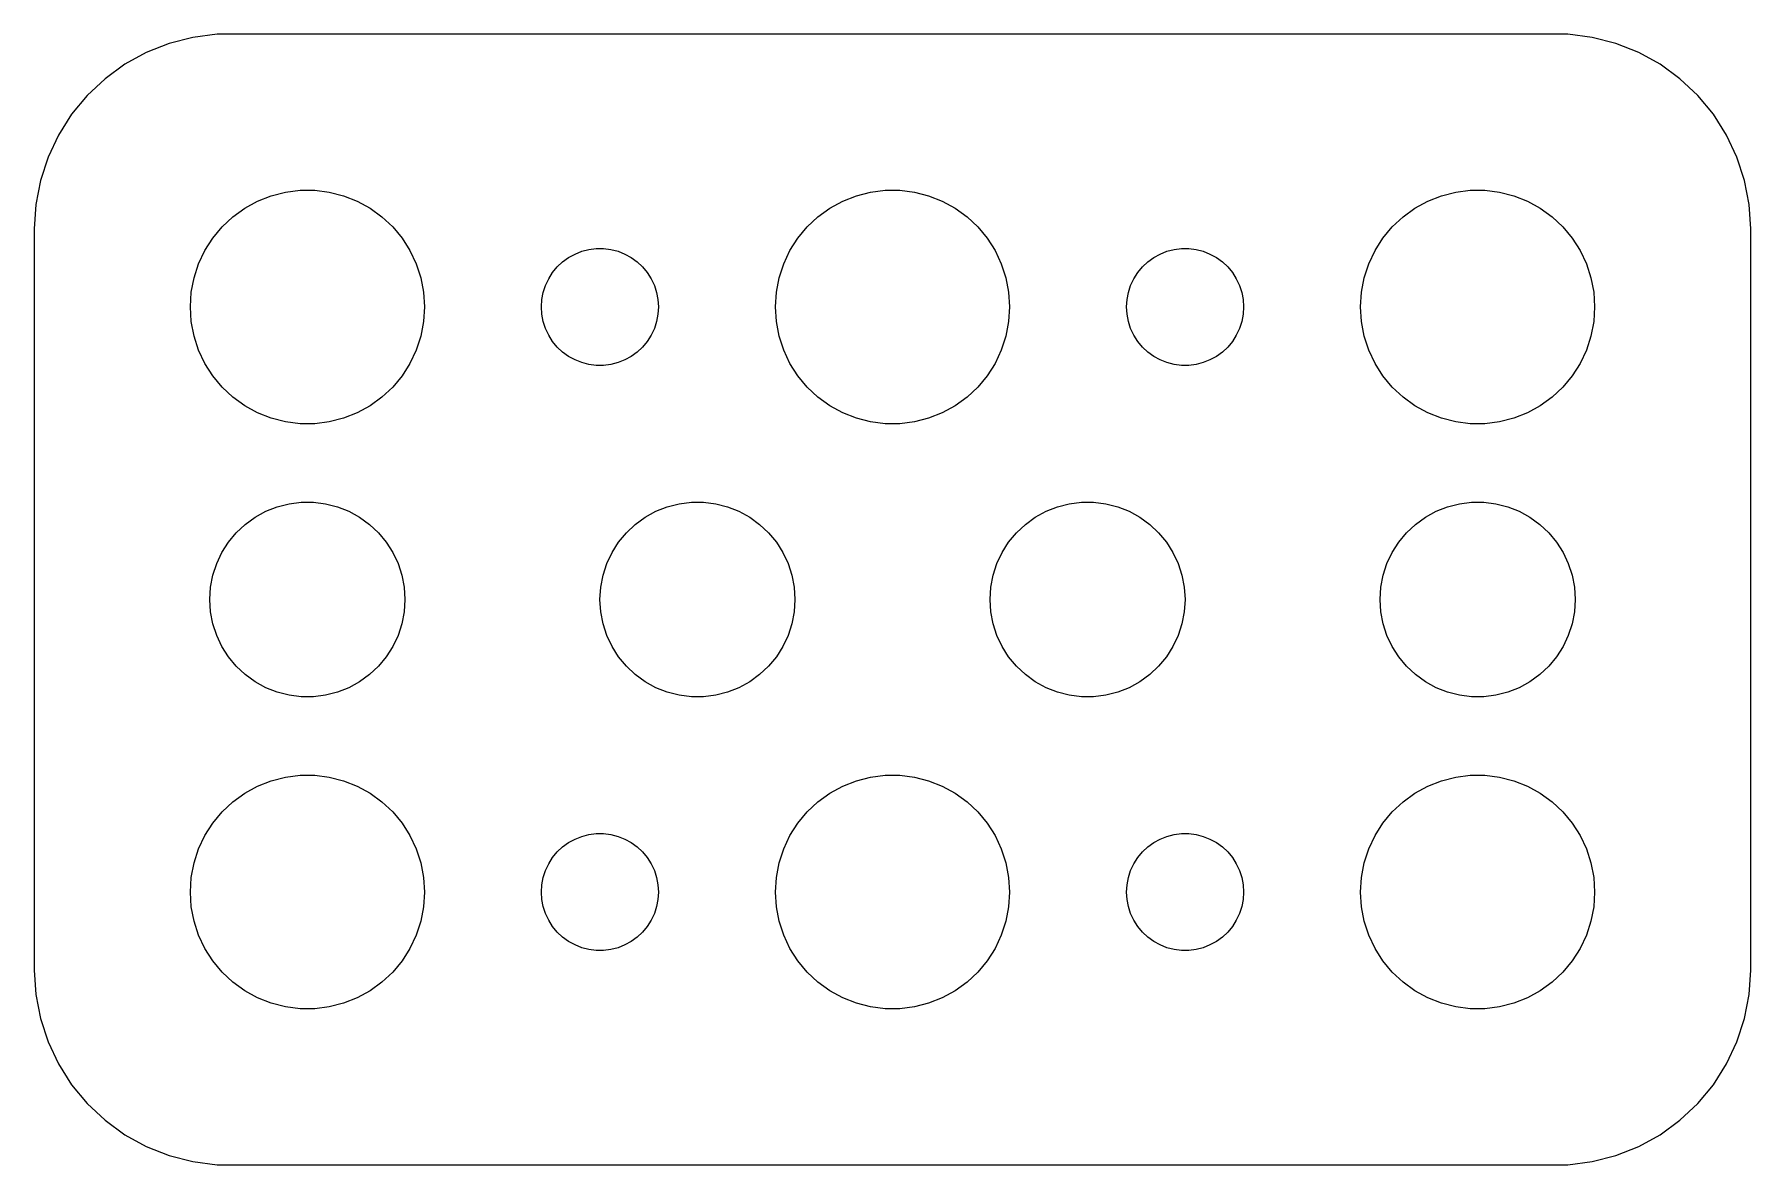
# Model space of a CAD drawing. Header units: metres. Extents: x -22 to 22, y 24.5 to 53.5.
import ezdxf

# ---------------------------------------------------------------- set-up
doc = ezdxf.new("R2010")
doc.units = ezdxf.units.M

msp = doc.modelspace()

# ---------------------------------------------------------------- linework, layer by layer
for p, q in [((-18.5451, 53.2553), (-19.1289, 53.0241)), ((-17.9369, 53.4114), (-18.5451, 53.2553)), ((-17.3139, 53.4901), (-17.9369, 53.4114)), ((17.3139, 53.4901), (-17.3139, 53.4901)), ((17.9369, 53.4114), (17.3139, 53.4901)), ((18.5451, 53.2553), (17.9369, 53.4114)), ((19.1289, 53.0241), (18.5451, 53.2553)), ((-19.1289, 53.0241), (-19.6791, 52.7216)), ((19.6791, 52.7216), (19.1289, 53.0241)), ((-19.6791, 52.7216), (-20.1871, 52.3526)), ((20.1871, 52.3526), (19.6791, 52.7216)), ((-20.6448, 51.9227), (-21.0451, 51.4389)), ((-20.1871, 52.3526), (-20.6448, 51.9227)), ((20.6448, 51.9227), (20.1871, 52.3526)), ((21.0451, 51.4389), (20.6448, 51.9227)), ((-21.0451, 51.4389), (-21.3815, 50.9088)), ((21.3815, 50.9088), (21.0451, 51.4389)), ((-21.3815, 50.9088), (-21.6489, 50.3406)), ((21.6489, 50.3406), (21.3815, 50.9088)), ((-21.6489, 50.3406), (-21.8429, 49.7434)), ((21.8429, 49.7434), (21.6489, 50.3406)), ((-21.8429, 49.7434), (-21.9606, 49.1267)), ((21.9606, 49.1267), (21.8429, 49.7434)), ((-16.2773, 49.2145), (-15.927, 49.3532)), ((-15.927, 49.3532), (-15.5621, 49.4469)), ((-15.5621, 49.4469), (-15.1884, 49.4941)), ((-15.1884, 49.4941), (-14.8116, 49.4941)), ((-14.8116, 49.4941), (-14.4379, 49.4469)), ((-14.4379, 49.4469), (-14.0729, 49.3532)), ((-14.0729, 49.3532), (-13.7227, 49.2145)), ((-1.27733, 49.2145), (-0.92705, 49.3532)), ((-0.92705, 49.3532), (-0.56213, 49.4469)), ((-0.56213, 49.4469), (-0.18837, 49.4941)), ((-0.18837, 49.4941), (0.18837, 49.4941)), ((0.18837, 49.4941), (0.56213, 49.4469)), ((0.56213, 49.4469), (0.92705, 49.3532)), ((0.92705, 49.3532), (1.27733, 49.2145)), ((13.7227, 49.2145), (14.0729, 49.3532)), ((14.0729, 49.3532), (14.4379, 49.4469)), ((14.4379, 49.4469), (14.8116, 49.4941)), ((14.8116, 49.4941), (15.1884, 49.4941)), ((15.1884, 49.4941), (15.5621, 49.4469)), ((15.5621, 49.4469), (15.927, 49.3532)), ((15.927, 49.3532), (16.2773, 49.2145)), ((-21.9606, 49.1267), (-22, 48.5)), ((-16.9123, 48.8115), (-16.6075, 49.033)), ((-16.6075, 49.033), (-16.2773, 49.2145)), ((-13.7227, 49.2145), (-13.3925, 49.033)), ((-13.3925, 49.033), (-13.0877, 48.8115)), ((-1.91226, 48.8115), (-1.60747, 49.033)), ((-1.60747, 49.033), (-1.27733, 49.2145)), ((1.27733, 49.2145), (1.60747, 49.033)), ((1.60747, 49.033), (1.91226, 48.8115)), ((13.0877, 48.8115), (13.3925, 49.033)), ((13.3925, 49.033), (13.7227, 49.2145)), ((16.2773, 49.2145), (16.6075, 49.033)), ((16.6075, 49.033), (16.9123, 48.8115)), ((22, 48.5), (21.9606, 49.1267)), ((-22, 48.5), (-22, 29.5)), ((-17.427, 48.2634), (-17.1869, 48.5536)), ((-17.1869, 48.5536), (-16.9123, 48.8115)), ((-13.0877, 48.8115), (-12.8131, 48.5536)), ((-12.8131, 48.5536), (-12.5729, 48.2634)), ((-2.42705, 48.2634), (-2.1869, 48.5536)), ((-2.1869, 48.5536), (-1.91226, 48.8115)), ((1.91226, 48.8115), (2.1869, 48.5536)), ((2.1869, 48.5536), (2.42705, 48.2634)), ((12.5729, 48.2634), (12.8131, 48.5536)), ((12.8131, 48.5536), (13.0877, 48.8115)), ((16.9123, 48.8115), (17.1869, 48.5536)), ((17.1869, 48.5536), (17.427, 48.2634)), ((22, 29.5), (22, 48.5)), ((-17.6289, 47.9453), (-17.427, 48.2634)), ((-12.5729, 48.2634), (-12.3711, 47.9453)), ((-7.96352, 47.9266), (-7.78107, 47.9734)), ((-7.78107, 47.9734), (-7.59418, 47.997)), ((-7.59418, 47.997), (-7.40581, 47.997)), ((-7.40581, 47.997), (-7.21892, 47.9734)), ((-7.21892, 47.9734), (-7.03647, 47.9266)), ((-2.62891, 47.9453), (-2.42705, 48.2634)), ((2.42705, 48.2634), (2.62891, 47.9453)), ((7.03647, 47.9266), (7.21892, 47.9734)), ((7.21892, 47.9734), (7.40581, 47.997)), ((7.40581, 47.997), (7.59418, 47.997)), ((7.59418, 47.997), (7.78107, 47.9734)), ((7.78107, 47.9734), (7.96352, 47.9266)), ((12.3711, 47.9453), (12.5729, 48.2634)), ((17.427, 48.2634), (17.6289, 47.9453)), ((-17.9057, 47.2461), (-17.7893, 47.6044)), ((-17.7893, 47.6044), (-17.6289, 47.9453)), ((-12.3711, 47.9453), (-12.2107, 47.6044)), ((-12.2107, 47.6044), (-12.0942, 47.2461)), ((-8.71352, 47.3817), (-8.59344, 47.5268)), ((-8.59344, 47.5268), (-8.45613, 47.6558)), ((-8.45613, 47.6558), (-8.30373, 47.7665)), ((-8.30373, 47.7665), (-8.13866, 47.8572)), ((-8.13866, 47.8572), (-7.96352, 47.9266)), ((-7.03647, 47.9266), (-6.86133, 47.8572)), ((-6.86133, 47.8572), (-6.69626, 47.7665)), ((-6.69626, 47.7665), (-6.54385, 47.6558)), ((-6.54385, 47.6558), (-6.40654, 47.5268)), ((-6.40654, 47.5268), (-6.28647, 47.3817)), ((-2.90575, 47.2461), (-2.78932, 47.6044)), ((-2.78932, 47.6044), (-2.62891, 47.9453)), ((2.62891, 47.9453), (2.78932, 47.6044)), ((2.78932, 47.6044), (2.90575, 47.2461)), ((6.28647, 47.3817), (6.40654, 47.5268)), ((6.40654, 47.5268), (6.54385, 47.6558)), ((6.54385, 47.6558), (6.69626, 47.7665)), ((6.69626, 47.7665), (6.86133, 47.8572)), ((6.86133, 47.8572), (7.03647, 47.9266)), ((7.96352, 47.9266), (8.13866, 47.8572)), ((8.13866, 47.8572), (8.30373, 47.7665)), ((8.30373, 47.7665), (8.45613, 47.6558)), ((8.45613, 47.6558), (8.59344, 47.5268)), ((8.59344, 47.5268), (8.71352, 47.3817)), ((12.0942, 47.2461), (12.2107, 47.6044)), ((12.2107, 47.6044), (12.3711, 47.9453)), ((17.6289, 47.9453), (17.7893, 47.6044)), ((17.7893, 47.6044), (17.9057, 47.2461)), ((-17.9763, 46.876), (-17.9057, 47.2461)), ((-12.0942, 47.2461), (-12.0237, 46.876)), ((-8.89465, 47.0522), (-8.81445, 47.2226)), ((-8.81445, 47.2226), (-8.71352, 47.3817)), ((-6.28647, 47.3817), (-6.18553, 47.2226)), ((-6.18553, 47.2226), (-6.10533, 47.0522)), ((-2.97633, 46.876), (-2.90575, 47.2461)), ((2.90575, 47.2461), (2.97633, 46.876)), ((6.10533, 47.0522), (6.18553, 47.2226)), ((6.18553, 47.2226), (6.28647, 47.3817)), ((8.71352, 47.3817), (8.81445, 47.2226)), ((8.81445, 47.2226), (8.89465, 47.0522)), ((12.0237, 46.876), (12.0942, 47.2461)), ((17.9057, 47.2461), (17.9763, 46.876)), ((-18, 46.5), (-17.9763, 46.876)), ((-12.0237, 46.876), (-12, 46.5)), ((-9, 46.5), (-8.98816, 46.688)), ((-8.98816, 46.688), (-8.95287, 46.873)), ((-8.95287, 46.873), (-8.89465, 47.0522)), ((-6.10533, 47.0522), (-6.04712, 46.873)), ((-6.04712, 46.873), (-6.01183, 46.688)), ((-6.01183, 46.688), (-6, 46.5)), ((-3, 46.5), (-2.97633, 46.876)), ((2.97633, 46.876), (3, 46.5)), ((6, 46.5), (6.01183, 46.688)), ((6.01183, 46.688), (6.04712, 46.873)), ((6.04712, 46.873), (6.10533, 47.0522)), ((8.89465, 47.0522), (8.95287, 46.873)), ((8.95287, 46.873), (8.98816, 46.688)), ((8.98816, 46.688), (9, 46.5)), ((12, 46.5), (12.0237, 46.876)), ((17.9763, 46.876), (18, 46.5)), ((-17.9763, 46.124), (-18, 46.5)), ((-12, 46.5), (-12.0237, 46.124)), ((-8.98816, 46.312), (-9, 46.5)), ((-8.95287, 46.127), (-8.98816, 46.312)), ((-6.01183, 46.312), (-6.04712, 46.127)), ((-6, 46.5), (-6.01183, 46.312)), ((-2.97633, 46.124), (-3, 46.5)), ((3, 46.5), (2.97633, 46.124)), ((6.01183, 46.312), (6, 46.5)), ((6.04712, 46.127), (6.01183, 46.312)), ((8.98816, 46.312), (8.95287, 46.127)), ((9, 46.5), (8.98816, 46.312)), ((12.0237, 46.124), (12, 46.5)), ((18, 46.5), (17.9763, 46.124)), ((-17.9057, 45.7539), (-17.9763, 46.124)), ((-12.0237, 46.124), (-12.0942, 45.7539)), ((-8.89465, 45.9478), (-8.95287, 46.127)), ((-8.81445, 45.7774), (-8.89465, 45.9478)), ((-8.71352, 45.6183), (-8.81445, 45.7774)), ((-6.18553, 45.7774), (-6.28647, 45.6183)), ((-6.10533, 45.9478), (-6.18553, 45.7774)), ((-6.04712, 46.127), (-6.10533, 45.9478)), ((-2.90575, 45.7539), (-2.97633, 46.124)), ((2.97633, 46.124), (2.90575, 45.7539)), ((6.10533, 45.9478), (6.04712, 46.127)), ((6.18553, 45.7774), (6.10533, 45.9478)), ((6.28647, 45.6183), (6.18553, 45.7774)), ((8.81445, 45.7774), (8.71352, 45.6183)), ((8.89465, 45.9478), (8.81445, 45.7774)), ((8.95287, 46.127), (8.89465, 45.9478)), ((12.0942, 45.7539), (12.0237, 46.124)), ((17.9763, 46.124), (17.9057, 45.7539)), ((-17.7893, 45.3956), (-17.9057, 45.7539)), ((-17.6289, 45.0547), (-17.7893, 45.3956)), ((-12.2107, 45.3956), (-12.3711, 45.0547)), ((-12.0942, 45.7539), (-12.2107, 45.3956)), ((-8.59344, 45.4732), (-8.71352, 45.6183)), ((-8.45613, 45.3442), (-8.59344, 45.4732)), ((-8.30373, 45.2335), (-8.45613, 45.3442)), ((-6.54385, 45.3442), (-6.69626, 45.2335)), ((-6.40654, 45.4732), (-6.54385, 45.3442)), ((-6.28647, 45.6183), (-6.40654, 45.4732)), ((-2.78932, 45.3956), (-2.90575, 45.7539)), ((-2.62891, 45.0547), (-2.78932, 45.3956)), ((2.78932, 45.3956), (2.62891, 45.0547)), ((2.90575, 45.7539), (2.78932, 45.3956)), ((6.40654, 45.4732), (6.28647, 45.6183)), ((6.54385, 45.3442), (6.40654, 45.4732)), ((6.69626, 45.2335), (6.54385, 45.3442)), ((8.45613, 45.3442), (8.30373, 45.2335)), ((8.59344, 45.4732), (8.45613, 45.3442)), ((8.71352, 45.6183), (8.59344, 45.4732)), ((12.2107, 45.3956), (12.0942, 45.7539)), ((12.3711, 45.0547), (12.2107, 45.3956)), ((17.7893, 45.3956), (17.6289, 45.0547)), ((17.9057, 45.7539), (17.7893, 45.3956)), ((-17.427, 44.7366), (-17.6289, 45.0547)), ((-12.3711, 45.0547), (-12.5729, 44.7366)), ((-8.13866, 45.1427), (-8.30373, 45.2335)), ((-7.96352, 45.0734), (-8.13866, 45.1427)), ((-7.78107, 45.0266), (-7.96352, 45.0734)), ((-7.59418, 45.0029), (-7.78107, 45.0266)), ((-7.40581, 45.0029), (-7.59418, 45.0029)), ((-7.21892, 45.0266), (-7.40581, 45.0029)), ((-7.03647, 45.0734), (-7.21892, 45.0266)), ((-6.86133, 45.1427), (-7.03647, 45.0734)), ((-6.69626, 45.2335), (-6.86133, 45.1427)), ((-2.42705, 44.7366), (-2.62891, 45.0547)), ((2.62891, 45.0547), (2.42705, 44.7366)), ((6.86133, 45.1427), (6.69626, 45.2335)), ((7.03647, 45.0734), (6.86133, 45.1427)), ((7.21892, 45.0266), (7.03647, 45.0734)), ((7.40581, 45.0029), (7.21892, 45.0266)), ((7.59418, 45.0029), (7.40581, 45.0029)), ((7.78107, 45.0266), (7.59418, 45.0029)), ((7.96352, 45.0734), (7.78107, 45.0266)), ((8.13866, 45.1427), (7.96352, 45.0734)), ((8.30373, 45.2335), (8.13866, 45.1427)), ((12.5729, 44.7366), (12.3711, 45.0547)), ((17.6289, 45.0547), (17.427, 44.7366)), ((-17.1869, 44.4464), (-17.427, 44.7366)), ((-16.9123, 44.1884), (-17.1869, 44.4464)), ((-12.8131, 44.4464), (-13.0877, 44.1884)), ((-12.5729, 44.7366), (-12.8131, 44.4464)), ((-2.1869, 44.4464), (-2.42705, 44.7366)), ((-1.91226, 44.1884), (-2.1869, 44.4464)), ((2.1869, 44.4464), (1.91226, 44.1884)), ((2.42705, 44.7366), (2.1869, 44.4464)), ((12.8131, 44.4464), (12.5729, 44.7366)), ((13.0877, 44.1884), (12.8131, 44.4464)), ((17.1869, 44.4464), (16.9123, 44.1884)), ((17.427, 44.7366), (17.1869, 44.4464)), ((-16.6075, 43.967), (-16.9123, 44.1884)), ((-13.0877, 44.1884), (-13.3925, 43.967)), ((-1.60747, 43.967), (-1.91226, 44.1884)), ((1.91226, 44.1884), (1.60747, 43.967)), ((13.3925, 43.967), (13.0877, 44.1884)), ((16.9123, 44.1884), (16.6075, 43.967)), ((-16.2773, 43.7855), (-16.6075, 43.967)), ((-15.927, 43.6468), (-16.2773, 43.7855)), ((-15.5621, 43.5531), (-15.927, 43.6468)), ((-14.0729, 43.6468), (-14.4379, 43.5531)), ((-13.7227, 43.7855), (-14.0729, 43.6468)), ((-13.3925, 43.967), (-13.7227, 43.7855)), ((-1.27733, 43.7855), (-1.60747, 43.967)), ((-0.92705, 43.6468), (-1.27733, 43.7855)), ((-0.56213, 43.5531), (-0.92705, 43.6468)), ((0.92705, 43.6468), (0.56213, 43.5531)), ((1.27733, 43.7855), (0.92705, 43.6468)), ((1.60747, 43.967), (1.27733, 43.7855)), ((13.7227, 43.7855), (13.3925, 43.967)), ((14.0729, 43.6468), (13.7227, 43.7855)), ((14.4379, 43.5531), (14.0729, 43.6468)), ((15.927, 43.6468), (15.5621, 43.5531)), ((16.2773, 43.7855), (15.927, 43.6468)), ((16.6075, 43.967), (16.2773, 43.7855)), ((-15.1884, 43.5059), (-15.5621, 43.5531)), ((-14.8116, 43.5059), (-15.1884, 43.5059)), ((-14.4379, 43.5531), (-14.8116, 43.5059)), ((-0.18837, 43.5059), (-0.56213, 43.5531)), ((0.18837, 43.5059), (-0.18837, 43.5059)), ((0.56213, 43.5531), (0.18837, 43.5059)), ((14.8116, 43.5059), (14.4379, 43.5531)), ((15.1884, 43.5059), (14.8116, 43.5059)), ((15.5621, 43.5531), (15.1884, 43.5059)), ((-16.0644, 41.2621), (-15.7725, 41.3776)), ((-15.7725, 41.3776), (-15.4684, 41.4557)), ((-15.4684, 41.4557), (-15.157, 41.4951)), ((-15.157, 41.4951), (-14.843, 41.4951)), ((-14.843, 41.4951), (-14.5315, 41.4557)), ((-14.5315, 41.4557), (-14.2274, 41.3776)), ((-14.2274, 41.3776), (-13.9355, 41.2621)), ((-6.06444, 41.2621), (-5.77254, 41.3776)), ((-5.77254, 41.3776), (-5.46844, 41.4557)), ((-5.46844, 41.4557), (-5.15697, 41.4951)), ((-5.15697, 41.4951), (-4.84302, 41.4951)), ((-4.84302, 41.4951), (-4.53154, 41.4557)), ((-4.53154, 41.4557), (-4.22745, 41.3776)), ((-4.22745, 41.3776), (-3.93555, 41.2621)), ((3.93555, 41.2621), (4.22745, 41.3776)), ((4.22745, 41.3776), (4.53154, 41.4557)), ((4.53154, 41.4557), (4.84302, 41.4951)), ((4.84302, 41.4951), (5.15697, 41.4951)), ((5.15697, 41.4951), (5.46844, 41.4557)), ((5.46844, 41.4557), (5.77254, 41.3776)), ((5.77254, 41.3776), (6.06444, 41.2621)), ((13.9355, 41.2621), (14.2274, 41.3776)), ((14.2274, 41.3776), (14.5315, 41.4557)), ((14.5315, 41.4557), (14.843, 41.4951)), ((14.843, 41.4951), (15.157, 41.4951)), ((15.157, 41.4951), (15.4684, 41.4557)), ((15.4684, 41.4557), (15.7725, 41.3776)), ((15.7725, 41.3776), (16.0644, 41.2621)), ((-16.8224, 40.7114), (-16.5936, 40.9263)), ((-16.5936, 40.9263), (-16.3396, 41.1108)), ((-16.3396, 41.1108), (-16.0644, 41.2621)), ((-13.9355, 41.2621), (-13.6604, 41.1108)), ((-13.6604, 41.1108), (-13.4064, 40.9263)), ((-13.4064, 40.9263), (-13.1776, 40.7114)), ((-6.82242, 40.7114), (-6.59355, 40.9263)), ((-6.59355, 40.9263), (-6.33955, 41.1108)), ((-6.33955, 41.1108), (-6.06444, 41.2621)), ((-3.93555, 41.2621), (-3.66043, 41.1108)), ((-3.66043, 41.1108), (-3.40643, 40.9263)), ((-3.40643, 40.9263), (-3.17757, 40.7114)), ((3.17757, 40.7114), (3.40643, 40.9263)), ((3.40643, 40.9263), (3.66043, 41.1108)), ((3.66043, 41.1108), (3.93555, 41.2621)), ((6.06444, 41.2621), (6.33955, 41.1108)), ((6.33955, 41.1108), (6.59355, 40.9263)), ((6.59355, 40.9263), (6.82242, 40.7114)), ((13.1776, 40.7114), (13.4064, 40.9263)), ((13.4064, 40.9263), (13.6604, 41.1108)), ((13.6604, 41.1108), (13.9355, 41.2621)), ((16.0644, 41.2621), (16.3396, 41.1108)), ((16.3396, 41.1108), (16.5936, 40.9263)), ((16.5936, 40.9263), (16.8224, 40.7114)), ((-17.0225, 40.4695), (-16.8224, 40.7114)), ((-13.1776, 40.7114), (-12.9774, 40.4695)), ((-7.02254, 40.4695), (-6.82242, 40.7114)), ((-3.17757, 40.7114), (-2.97745, 40.4695)), ((2.97745, 40.4695), (3.17757, 40.7114)), ((6.82242, 40.7114), (7.02254, 40.4695)), ((12.9774, 40.4695), (13.1776, 40.7114)), ((16.8224, 40.7114), (17.0225, 40.4695)), ((-17.3244, 39.9203), (-17.1908, 40.2044)), ((-17.1908, 40.2044), (-17.0225, 40.4695)), ((-12.9774, 40.4695), (-12.8092, 40.2044)), ((-12.8092, 40.2044), (-12.6756, 39.9203)), ((-7.32443, 39.9203), (-7.19077, 40.2044)), ((-7.19077, 40.2044), (-7.02254, 40.4695)), ((-2.97745, 40.4695), (-2.80922, 40.2044)), ((-2.80922, 40.2044), (-2.67555, 39.9203)), ((2.67555, 39.9203), (2.80922, 40.2044)), ((2.80922, 40.2044), (2.97745, 40.4695)), ((7.02254, 40.4695), (7.19077, 40.2044)), ((7.19077, 40.2044), (7.32443, 39.9203)), ((12.6756, 39.9203), (12.8092, 40.2044)), ((12.8092, 40.2044), (12.9774, 40.4695)), ((17.0225, 40.4695), (17.1908, 40.2044)), ((17.1908, 40.2044), (17.3244, 39.9203)), ((-17.4803, 39.3133), (-17.4214, 39.6217)), ((-17.4214, 39.6217), (-17.3244, 39.9203)), ((-12.6756, 39.9203), (-12.5785, 39.6217)), ((-12.5785, 39.6217), (-12.5197, 39.3133)), ((-7.48029, 39.3133), (-7.42145, 39.6217)), ((-7.42145, 39.6217), (-7.32443, 39.9203)), ((-2.67555, 39.9203), (-2.57854, 39.6217)), ((-2.57854, 39.6217), (-2.5197, 39.3133)), ((2.5197, 39.3133), (2.57854, 39.6217)), ((2.57854, 39.6217), (2.67555, 39.9203)), ((7.32443, 39.9203), (7.42145, 39.6217)), ((7.42145, 39.6217), (7.48029, 39.3133)), ((12.5197, 39.3133), (12.5785, 39.6217)), ((12.5785, 39.6217), (12.6756, 39.9203)), ((17.3244, 39.9203), (17.4214, 39.6217)), ((17.4214, 39.6217), (17.4803, 39.3133)), ((-17.5, 39), (-17.4803, 39.3133)), ((-12.5197, 39.3133), (-12.5, 39)), ((-7.5, 39), (-7.48029, 39.3133)), ((-2.5197, 39.3133), (-2.5, 39)), ((2.5, 39), (2.5197, 39.3133)), ((7.48029, 39.3133), (7.5, 39)), ((12.5, 39), (12.5197, 39.3133)), ((17.4803, 39.3133), (17.5, 39)), ((-17.4803, 38.6867), (-17.5, 39)), ((-12.5, 39), (-12.5197, 38.6867)), ((-7.48029, 38.6867), (-7.5, 39)), ((-2.5, 39), (-2.5197, 38.6867)), ((2.5197, 38.6867), (2.5, 39)), ((7.5, 39), (7.48029, 38.6867)), ((12.5197, 38.6867), (12.5, 39)), ((17.5, 39), (17.4803, 38.6867)), ((-17.4214, 38.3783), (-17.4803, 38.6867)), ((-17.3244, 38.0797), (-17.4214, 38.3783)), ((-12.5785, 38.3783), (-12.6756, 38.0797)), ((-12.5197, 38.6867), (-12.5785, 38.3783)), ((-7.42145, 38.3783), (-7.48029, 38.6867)), ((-7.32443, 38.0797), (-7.42145, 38.3783)), ((-2.57854, 38.3783), (-2.67555, 38.0797)), ((-2.5197, 38.6867), (-2.57854, 38.3783)), ((2.57854, 38.3783), (2.5197, 38.6867)), ((2.67555, 38.0797), (2.57854, 38.3783)), ((7.42145, 38.3783), (7.32443, 38.0797)), ((7.48029, 38.6867), (7.42145, 38.3783)), ((12.5785, 38.3783), (12.5197, 38.6867)), ((12.6756, 38.0797), (12.5785, 38.3783)), ((17.4214, 38.3783), (17.3244, 38.0797)), ((17.4803, 38.6867), (17.4214, 38.3783)), ((-17.1908, 37.7956), (-17.3244, 38.0797)), ((-12.6756, 38.0797), (-12.8092, 37.7956)), ((-7.19077, 37.7956), (-7.32443, 38.0797)), ((-2.67555, 38.0797), (-2.80922, 37.7956)), ((2.80922, 37.7956), (2.67555, 38.0797)), ((7.32443, 38.0797), (7.19077, 37.7956)), ((12.8092, 37.7956), (12.6756, 38.0797)), ((17.3244, 38.0797), (17.1908, 37.7956)), ((-17.0225, 37.5305), (-17.1908, 37.7956)), ((-16.8224, 37.2886), (-17.0225, 37.5305)), ((-12.9774, 37.5305), (-13.1776, 37.2886)), ((-12.8092, 37.7956), (-12.9774, 37.5305)), ((-7.02254, 37.5305), (-7.19077, 37.7956)), ((-6.82242, 37.2886), (-7.02254, 37.5305)), ((-2.97745, 37.5305), (-3.17757, 37.2886)), ((-2.80922, 37.7956), (-2.97745, 37.5305)), ((2.97745, 37.5305), (2.80922, 37.7956)), ((3.17757, 37.2886), (2.97745, 37.5305)), ((7.02254, 37.5305), (6.82242, 37.2886)), ((7.19077, 37.7956), (7.02254, 37.5305)), ((12.9774, 37.5305), (12.8092, 37.7956)), ((13.1776, 37.2886), (12.9774, 37.5305)), ((17.0225, 37.5305), (16.8224, 37.2886)), ((17.1908, 37.7956), (17.0225, 37.5305)), ((-16.5936, 37.0737), (-16.8224, 37.2886)), ((-16.3396, 36.8892), (-16.5936, 37.0737)), ((-13.4064, 37.0737), (-13.6604, 36.8892)), ((-13.1776, 37.2886), (-13.4064, 37.0737)), ((-6.59355, 37.0737), (-6.82242, 37.2886)), ((-6.33955, 36.8892), (-6.59355, 37.0737)), ((-3.40643, 37.0737), (-3.66043, 36.8892)), ((-3.17757, 37.2886), (-3.40643, 37.0737)), ((3.40643, 37.0737), (3.17757, 37.2886)), ((3.66043, 36.8892), (3.40643, 37.0737)), ((6.59355, 37.0737), (6.33955, 36.8892)), ((6.82242, 37.2886), (6.59355, 37.0737)), ((13.4064, 37.0737), (13.1776, 37.2886)), ((13.6604, 36.8892), (13.4064, 37.0737)), ((16.5936, 37.0737), (16.3396, 36.8892)), ((16.8224, 37.2886), (16.5936, 37.0737)), ((-16.0644, 36.7379), (-16.3396, 36.8892)), ((-15.7725, 36.6224), (-16.0644, 36.7379)), ((-15.4684, 36.5443), (-15.7725, 36.6224)), ((-15.157, 36.5049), (-15.4684, 36.5443)), ((-14.5315, 36.5443), (-14.843, 36.5049)), ((-14.2274, 36.6224), (-14.5315, 36.5443)), ((-13.9355, 36.7379), (-14.2274, 36.6224)), ((-13.6604, 36.8892), (-13.9355, 36.7379)), ((-6.06444, 36.7379), (-6.33955, 36.8892)), ((-5.77254, 36.6224), (-6.06444, 36.7379)), ((-5.46844, 36.5443), (-5.77254, 36.6224)), ((-5.15697, 36.5049), (-5.46844, 36.5443)), ((-4.53154, 36.5443), (-4.84302, 36.5049)), ((-4.22745, 36.6224), (-4.53154, 36.5443)), ((-3.93555, 36.7379), (-4.22745, 36.6224)), ((-3.66043, 36.8892), (-3.93555, 36.7379)), ((3.93555, 36.7379), (3.66043, 36.8892)), ((4.22745, 36.6224), (3.93555, 36.7379)), ((4.53154, 36.5443), (4.22745, 36.6224)), ((4.84302, 36.5049), (4.53154, 36.5443)), ((5.46844, 36.5443), (5.15697, 36.5049)), ((5.77254, 36.6224), (5.46844, 36.5443)), ((6.06444, 36.7379), (5.77254, 36.6224)), ((6.33955, 36.8892), (6.06444, 36.7379)), ((13.9355, 36.7379), (13.6604, 36.8892)), ((14.2274, 36.6224), (13.9355, 36.7379)), ((14.5315, 36.5443), (14.2274, 36.6224)), ((14.843, 36.5049), (14.5315, 36.5443)), ((15.4684, 36.5443), (15.157, 36.5049)), ((15.7725, 36.6224), (15.4684, 36.5443)), ((16.0644, 36.7379), (15.7725, 36.6224)), ((16.3396, 36.8892), (16.0644, 36.7379)), ((-14.843, 36.5049), (-15.157, 36.5049)), ((-4.84302, 36.5049), (-5.15697, 36.5049)), ((5.15697, 36.5049), (4.84302, 36.5049)), ((15.157, 36.5049), (14.843, 36.5049)), ((-16.2773, 34.2145), (-15.927, 34.3532)), ((-15.927, 34.3532), (-15.5621, 34.4469)), ((-15.5621, 34.4469), (-15.1884, 34.4941)), ((-15.1884, 34.4941), (-14.8116, 34.4941)), ((-14.8116, 34.4941), (-14.4379, 34.4469)), ((-14.4379, 34.4469), (-14.0729, 34.3532)), ((-14.0729, 34.3532), (-13.7227, 34.2145)), ((-1.27733, 34.2145), (-0.92705, 34.3532)), ((-0.92705, 34.3532), (-0.56213, 34.4469)), ((-0.56213, 34.4469), (-0.18837, 34.4941)), ((-0.18837, 34.4941), (0.18837, 34.4941)), ((0.18837, 34.4941), (0.56213, 34.4469)), ((0.56213, 34.4469), (0.92705, 34.3532)), ((0.92705, 34.3532), (1.27733, 34.2145)), ((13.7227, 34.2145), (14.0729, 34.3532)), ((14.0729, 34.3532), (14.4379, 34.4469)), ((14.4379, 34.4469), (14.8116, 34.4941)), ((14.8116, 34.4941), (15.1884, 34.4941)), ((15.1884, 34.4941), (15.5621, 34.4469)), ((15.5621, 34.4469), (15.927, 34.3532)), ((15.927, 34.3532), (16.2773, 34.2145)), ((-16.9123, 33.8116), (-16.6075, 34.033)), ((-16.6075, 34.033), (-16.2773, 34.2145)), ((-13.7227, 34.2145), (-13.3925, 34.033)), ((-13.3925, 34.033), (-13.0877, 33.8116)), ((-1.91226, 33.8116), (-1.60747, 34.033)), ((-1.60747, 34.033), (-1.27733, 34.2145)), ((1.27733, 34.2145), (1.60747, 34.033)), ((1.60747, 34.033), (1.91226, 33.8116)), ((13.0877, 33.8116), (13.3925, 34.033)), ((13.3925, 34.033), (13.7227, 34.2145)), ((16.2773, 34.2145), (16.6075, 34.033)), ((16.6075, 34.033), (16.9123, 33.8116)), ((-17.427, 33.2634), (-17.1869, 33.5536)), ((-17.1869, 33.5536), (-16.9123, 33.8116)), ((-13.0877, 33.8116), (-12.8131, 33.5536)), ((-12.8131, 33.5536), (-12.5729, 33.2634)), ((-2.42705, 33.2634), (-2.1869, 33.5536)), ((-2.1869, 33.5536), (-1.91226, 33.8116)), ((1.91226, 33.8116), (2.1869, 33.5536)), ((2.1869, 33.5536), (2.42705, 33.2634)), ((12.5729, 33.2634), (12.8131, 33.5536)), ((12.8131, 33.5536), (13.0877, 33.8116)), ((16.9123, 33.8116), (17.1869, 33.5536)), ((17.1869, 33.5536), (17.427, 33.2634)), ((-17.6289, 32.9453), (-17.427, 33.2634)), ((-12.5729, 33.2634), (-12.3711, 32.9453)), ((-2.62891, 32.9453), (-2.42705, 33.2634)), ((2.42705, 33.2634), (2.62891, 32.9453)), ((12.3711, 32.9453), (12.5729, 33.2634)), ((17.427, 33.2634), (17.6289, 32.9453)), ((-17.9057, 32.2461), (-17.7893, 32.6044)), ((-17.7893, 32.6044), (-17.6289, 32.9453)), ((-12.3711, 32.9453), (-12.2107, 32.6044)), ((-12.2107, 32.6044), (-12.0942, 32.2461)), ((-8.59344, 32.5268), (-8.45613, 32.6558)), ((-8.45613, 32.6558), (-8.30373, 32.7665)), ((-8.30373, 32.7665), (-8.13866, 32.8573)), ((-8.13866, 32.8573), (-7.96352, 32.9266)), ((-7.96352, 32.9266), (-7.78107, 32.9734)), ((-7.78107, 32.9734), (-7.59418, 32.9971)), ((-7.59418, 32.9971), (-7.40581, 32.9971)), ((-7.40581, 32.9971), (-7.21892, 32.9734)), ((-7.21892, 32.9734), (-7.03647, 32.9266)), ((-7.03647, 32.9266), (-6.86133, 32.8573)), ((-6.86133, 32.8573), (-6.69626, 32.7665)), ((-6.69626, 32.7665), (-6.54385, 32.6558)), ((-6.54385, 32.6558), (-6.40654, 32.5268)), ((-2.90575, 32.2461), (-2.78932, 32.6044)), ((-2.78932, 32.6044), (-2.62891, 32.9453)), ((2.62891, 32.9453), (2.78932, 32.6044)), ((2.78932, 32.6044), (2.90575, 32.2461)), ((6.40654, 32.5268), (6.54385, 32.6558)), ((6.54385, 32.6558), (6.69626, 32.7665)), ((6.69626, 32.7665), (6.86133, 32.8573)), ((6.86133, 32.8573), (7.03647, 32.9266)), ((7.03647, 32.9266), (7.21892, 32.9734)), ((7.21892, 32.9734), (7.40581, 32.9971)), ((7.40581, 32.9971), (7.59418, 32.9971)), ((7.59418, 32.9971), (7.78107, 32.9734)), ((7.78107, 32.9734), (7.96352, 32.9266)), ((7.96352, 32.9266), (8.13866, 32.8573)), ((8.13866, 32.8573), (8.30373, 32.7665)), ((8.30373, 32.7665), (8.45613, 32.6558)), ((8.45613, 32.6558), (8.59344, 32.5268)), ((12.0942, 32.2461), (12.2107, 32.6044)), ((12.2107, 32.6044), (12.3711, 32.9453)), ((17.6289, 32.9453), (17.7893, 32.6044)), ((17.7893, 32.6044), (17.9057, 32.2461)), ((-17.9763, 31.876), (-17.9057, 32.2461)), ((-12.0942, 32.2461), (-12.0237, 31.876)), ((-8.89465, 32.0522), (-8.81445, 32.2226)), ((-8.81445, 32.2226), (-8.71352, 32.3817)), ((-8.71352, 32.3817), (-8.59344, 32.5268)), ((-6.40654, 32.5268), (-6.28647, 32.3817)), ((-6.28647, 32.3817), (-6.18553, 32.2226)), ((-6.18553, 32.2226), (-6.10533, 32.0522)), ((-2.97633, 31.876), (-2.90575, 32.2461)), ((2.90575, 32.2461), (2.97633, 31.876)), ((6.10533, 32.0522), (6.18553, 32.2226)), ((6.18553, 32.2226), (6.28647, 32.3817)), ((6.28647, 32.3817), (6.40654, 32.5268)), ((8.59344, 32.5268), (8.71352, 32.3817)), ((8.71352, 32.3817), (8.81445, 32.2226)), ((8.81445, 32.2226), (8.89465, 32.0522)), ((12.0237, 31.876), (12.0942, 32.2461)), ((17.9057, 32.2461), (17.9763, 31.876)), ((-18, 31.5), (-17.9763, 31.876)), ((-12.0237, 31.876), (-12, 31.5)), ((-9, 31.5), (-8.98816, 31.688)), ((-8.98816, 31.688), (-8.95287, 31.873)), ((-8.95287, 31.873), (-8.89465, 32.0522)), ((-6.10533, 32.0522), (-6.04712, 31.873)), ((-6.04712, 31.873), (-6.01183, 31.688)), ((-6.01183, 31.688), (-6, 31.5)), ((-3, 31.5), (-2.97633, 31.876)), ((2.97633, 31.876), (3, 31.5)), ((6, 31.5), (6.01183, 31.688)), ((6.01183, 31.688), (6.04712, 31.873)), ((6.04712, 31.873), (6.10533, 32.0522)), ((8.89465, 32.0522), (8.95287, 31.873)), ((8.95287, 31.873), (8.98816, 31.688)), ((8.98816, 31.688), (9, 31.5)), ((12, 31.5), (12.0237, 31.876)), ((17.9763, 31.876), (18, 31.5)), ((-17.9763, 31.124), (-18, 31.5)), ((-12, 31.5), (-12.0237, 31.124)), ((-8.98816, 31.312), (-9, 31.5)), ((-8.95287, 31.127), (-8.98816, 31.312)), ((-6.01183, 31.312), (-6.04712, 31.127)), ((-6, 31.5), (-6.01183, 31.312)), ((-2.97633, 31.124), (-3, 31.5)), ((3, 31.5), (2.97633, 31.124)), ((6.01183, 31.312), (6, 31.5)), ((6.04712, 31.127), (6.01183, 31.312)), ((8.98816, 31.312), (8.95287, 31.127)), ((9, 31.5), (8.98816, 31.312)), ((12.0237, 31.124), (12, 31.5)), ((18, 31.5), (17.9763, 31.124)), ((-17.9057, 30.7539), (-17.9763, 31.124)), ((-12.0237, 31.124), (-12.0942, 30.7539)), ((-8.89465, 30.9478), (-8.95287, 31.127)), ((-8.81445, 30.7774), (-8.89465, 30.9478)), ((-6.10533, 30.9478), (-6.18553, 30.7774)), ((-6.04712, 31.127), (-6.10533, 30.9478)), ((-2.90575, 30.7539), (-2.97633, 31.124)), ((2.97633, 31.124), (2.90575, 30.7539)), ((6.10533, 30.9478), (6.04712, 31.127)), ((6.18553, 30.7774), (6.10533, 30.9478)), ((8.89465, 30.9478), (8.81445, 30.7774)), ((8.95287, 31.127), (8.89465, 30.9478)), ((12.0942, 30.7539), (12.0237, 31.124)), ((17.9763, 31.124), (17.9057, 30.7539)), ((-17.7893, 30.3956), (-17.9057, 30.7539)), ((-17.6289, 30.0547), (-17.7893, 30.3956)), ((-12.2107, 30.3956), (-12.3711, 30.0547)), ((-12.0942, 30.7539), (-12.2107, 30.3956)), ((-8.71352, 30.6183), (-8.81445, 30.7774)), ((-8.59344, 30.4732), (-8.71352, 30.6183)), ((-8.45613, 30.3442), (-8.59344, 30.4732)), ((-6.40654, 30.4732), (-6.54385, 30.3442)), ((-6.28647, 30.6183), (-6.40654, 30.4732)), ((-6.18553, 30.7774), (-6.28647, 30.6183)), ((-2.78932, 30.3956), (-2.90575, 30.7539)), ((-2.62891, 30.0547), (-2.78932, 30.3956)), ((2.78932, 30.3956), (2.62891, 30.0547)), ((2.90575, 30.7539), (2.78932, 30.3956)), ((6.28647, 30.6183), (6.18553, 30.7774)), ((6.40654, 30.4732), (6.28647, 30.6183)), ((6.54385, 30.3442), (6.40654, 30.4732)), ((8.59344, 30.4732), (8.45613, 30.3442)), ((8.71352, 30.6183), (8.59344, 30.4732)), ((8.81445, 30.7774), (8.71352, 30.6183)), ((12.2107, 30.3956), (12.0942, 30.7539)), ((12.3711, 30.0547), (12.2107, 30.3956)), ((17.7893, 30.3956), (17.6289, 30.0547)), ((17.9057, 30.7539), (17.7893, 30.3956)), ((-17.427, 29.7366), (-17.6289, 30.0547)), ((-12.3711, 30.0547), (-12.5729, 29.7366)), ((-8.30373, 30.2335), (-8.45613, 30.3442)), ((-8.13866, 30.1428), (-8.30373, 30.2335)), ((-7.96352, 30.0734), (-8.13866, 30.1428)), ((-7.78107, 30.0266), (-7.96352, 30.0734)), ((-7.59418, 30.003), (-7.78107, 30.0266)), ((-7.40581, 30.003), (-7.59418, 30.003)), ((-7.21892, 30.0266), (-7.40581, 30.003)), ((-7.03647, 30.0734), (-7.21892, 30.0266)), ((-6.86133, 30.1428), (-7.03647, 30.0734)), ((-6.69626, 30.2335), (-6.86133, 30.1428)), ((-6.54385, 30.3442), (-6.69626, 30.2335)), ((-2.42705, 29.7366), (-2.62891, 30.0547)), ((2.62891, 30.0547), (2.42705, 29.7366)), ((6.69626, 30.2335), (6.54385, 30.3442)), ((6.86133, 30.1428), (6.69626, 30.2335)), ((7.03647, 30.0734), (6.86133, 30.1428)), ((7.21892, 30.0266), (7.03647, 30.0734)), ((7.40581, 30.003), (7.21892, 30.0266)), ((7.59418, 30.003), (7.40581, 30.003)), ((7.78107, 30.0266), (7.59418, 30.003)), ((7.96352, 30.0734), (7.78107, 30.0266)), ((8.13866, 30.1428), (7.96352, 30.0734)), ((8.30373, 30.2335), (8.13866, 30.1428)), ((8.45613, 30.3442), (8.30373, 30.2335)), ((12.5729, 29.7366), (12.3711, 30.0547)), ((17.6289, 30.0547), (17.427, 29.7366)), ((-22, 29.5), (-21.9606, 28.8733)), ((-17.1869, 29.4464), (-17.427, 29.7366)), ((-12.5729, 29.7366), (-12.8131, 29.4464)), ((-2.1869, 29.4464), (-2.42705, 29.7366)), ((2.42705, 29.7366), (2.1869, 29.4464)), ((12.8131, 29.4464), (12.5729, 29.7366)), ((17.427, 29.7366), (17.1869, 29.4464)), ((21.9606, 28.8733), (22, 29.5)), ((-16.9123, 29.1885), (-17.1869, 29.4464)), ((-16.6075, 28.967), (-16.9123, 29.1885)), ((-13.0877, 29.1885), (-13.3925, 28.967)), ((-12.8131, 29.4464), (-13.0877, 29.1885)), ((-1.91226, 29.1885), (-2.1869, 29.4464)), ((-1.60747, 28.967), (-1.91226, 29.1885)), ((1.91226, 29.1885), (1.60747, 28.967)), ((2.1869, 29.4464), (1.91226, 29.1885)), ((13.0877, 29.1885), (12.8131, 29.4464)), ((13.3925, 28.967), (13.0877, 29.1885)), ((16.9123, 29.1885), (16.6075, 28.967)), ((17.1869, 29.4464), (16.9123, 29.1885)), ((-21.9606, 28.8733), (-21.8429, 28.2566)), ((-16.2773, 28.7855), (-16.6075, 28.967)), ((-15.927, 28.6468), (-16.2773, 28.7855)), ((-15.5621, 28.5531), (-15.927, 28.6468)), ((-14.0729, 28.6468), (-14.4379, 28.5531)), ((-13.7227, 28.7855), (-14.0729, 28.6468)), ((-13.3925, 28.967), (-13.7227, 28.7855)), ((-1.27733, 28.7855), (-1.60747, 28.967)), ((-0.92705, 28.6468), (-1.27733, 28.7855)), ((-0.56213, 28.5531), (-0.92705, 28.6468)), ((0.92705, 28.6468), (0.56213, 28.5531)), ((1.27733, 28.7855), (0.92705, 28.6468)), ((1.60747, 28.967), (1.27733, 28.7855)), ((13.7227, 28.7855), (13.3925, 28.967)), ((14.0729, 28.6468), (13.7227, 28.7855)), ((14.4379, 28.5531), (14.0729, 28.6468)), ((15.927, 28.6468), (15.5621, 28.5531)), ((16.2773, 28.7855), (15.927, 28.6468)), ((16.6075, 28.967), (16.2773, 28.7855)), ((21.8429, 28.2566), (21.9606, 28.8733)), ((-21.8429, 28.2566), (-21.6489, 27.6594)), ((-15.1884, 28.5059), (-15.5621, 28.5531)), ((-14.8116, 28.5059), (-15.1884, 28.5059)), ((-14.4379, 28.5531), (-14.8116, 28.5059)), ((-0.18837, 28.5059), (-0.56213, 28.5531)), ((0.18837, 28.5059), (-0.18837, 28.5059)), ((0.56213, 28.5531), (0.18837, 28.5059)), ((14.8116, 28.5059), (14.4379, 28.5531)), ((15.1884, 28.5059), (14.8116, 28.5059)), ((15.5621, 28.5531), (15.1884, 28.5059)), ((21.6489, 27.6594), (21.8429, 28.2566)), ((-21.6489, 27.6594), (-21.3815, 27.0912)), ((21.3815, 27.0912), (21.6489, 27.6594)), ((-21.3815, 27.0912), (-21.0451, 26.5611)), ((21.0451, 26.5611), (21.3815, 27.0912)), ((-21.0451, 26.5611), (-20.6448, 26.0773)), ((20.6448, 26.0773), (21.0451, 26.5611)), ((-20.6448, 26.0773), (-20.1871, 25.6474)), ((20.1871, 25.6474), (20.6448, 26.0773)), ((-20.1871, 25.6474), (-19.6791, 25.2784)), ((19.6791, 25.2784), (20.1871, 25.6474)), ((-19.6791, 25.2784), (-19.1289, 24.9759)), ((19.1289, 24.9759), (19.6791, 25.2784)), ((-19.1289, 24.9759), (-18.5451, 24.7447)), ((-18.5451, 24.7447), (-17.9369, 24.5886)), ((17.9369, 24.5886), (18.5451, 24.7447)), ((18.5451, 24.7447), (19.1289, 24.9759)), ((-17.9369, 24.5886), (-17.3139, 24.5099)), ((-17.3139, 24.5099), (17.3139, 24.5099)), ((17.3139, 24.5099), (17.9369, 24.5886))]:
    msp.add_line(p, q)

doc.saveas('drawing.dxf')
